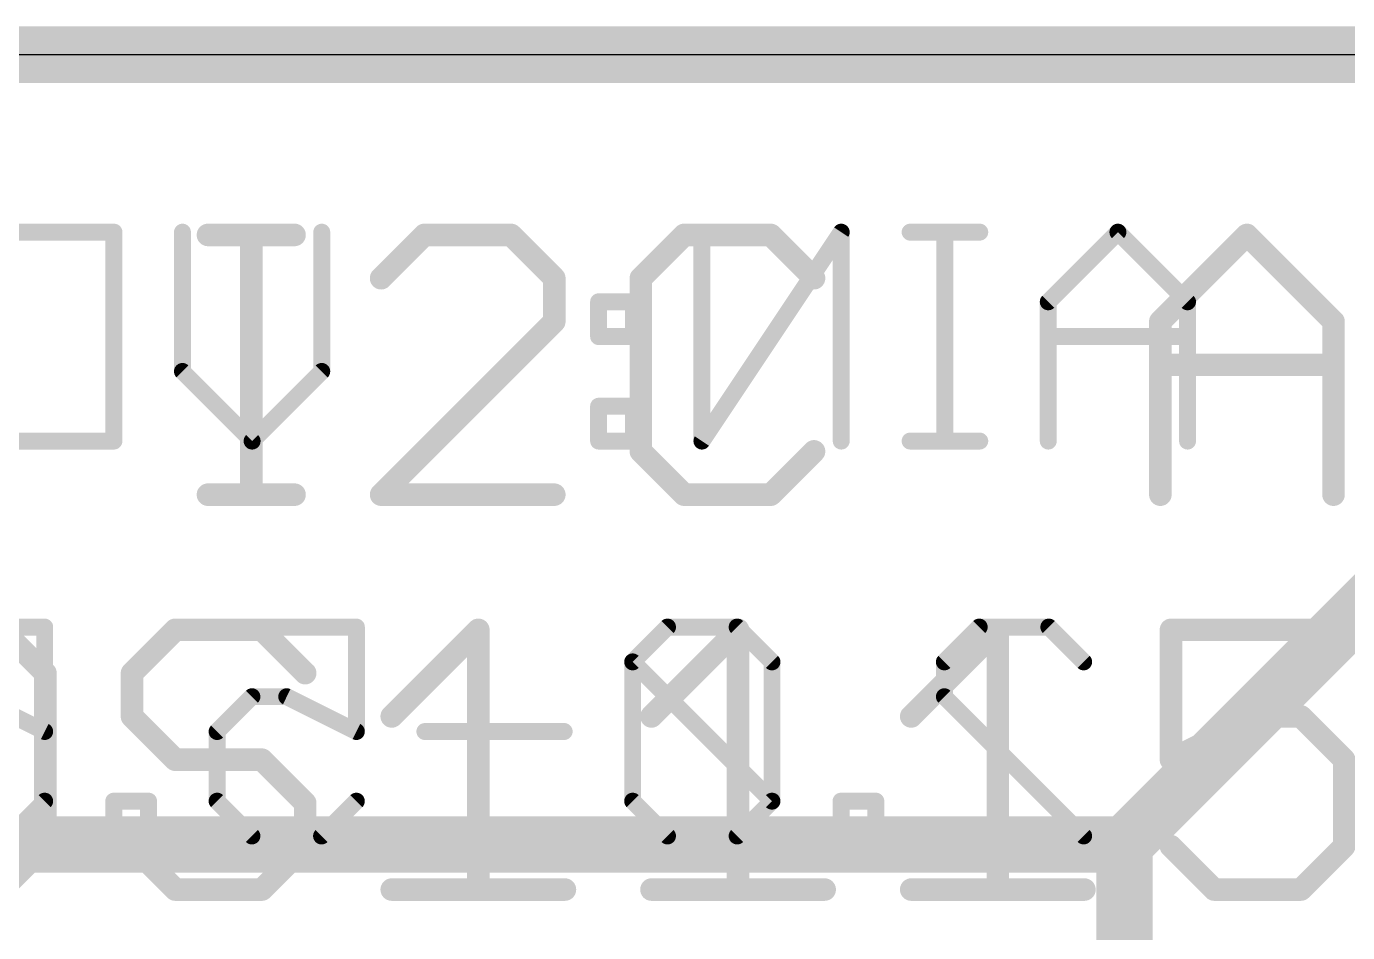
# Model space of a CAD drawing. Extents: x -0.1 to 28.1, y -0.3 to 17.1.
# Drawn here: x 10.3 to 16.24, y 13.07 to 17.14 of the extents above; entities that cross this region are included whole.
import ezdxf

# ---------------------------------------------------------------- set-up
doc = ezdxf.new("R2010")
doc.units = 0
for name, color, linetype in [('1', 12, 'CONTINUOUS'), ('16', 132, 'CONTINUOUS'), ('20', 53, 'CONTINUOUS'), ('21', 40, 'CONTINUOUS'), ('22', 4, 'CONTINUOUS')]:
    doc.layers.add(name, color=color, linetype=linetype)

msp = doc.modelspace()

# ---------------------------------------------------------------- linework, layer by layer
at = {"layer": '1', "const_width": 0.254}
for points in [[(16.764, 14.986), (15.24, 13.462)], [(15.24, 13.462), (10.16, 13.462)], [(15.24, 11.11), (15.24, 13.462)]]:
    msp.add_lwpolyline(points, dxfattribs=at)
at = {"layer": '1', "const_width": 0.127}
for points in [[(15.3035, 13.462, 1), (15.1765, 13.462)], [(15.1951, 13.5069, 1), (15.2849, 13.4171)], [(15.24, 13.3985, 1), (15.24, 13.5255)]]:
    msp.add_lwpolyline(points, format="xyb", dxfattribs=at)
at = {"layer": '16', "const_width": 0.254}
msp.add_lwpolyline([(0, 17.018), (27.94, 17.018)], dxfattribs=at)
at = {"layer": '20'}
msp.add_line((2.54, 17.018), (25.4, 17.018), dxfattribs=at)
at = {"layer": '21', "const_width": 0.1016}
for points in [[(11.1136, 16.2062), (11.5034, 16.2062)], [(11.3085, 15.0368), (11.3085, 16.2062)], [(12.0881, 16.2062), (11.8932, 16.0113)], [(12.4779, 16.2062), (12.0881, 16.2062)], [(12.6728, 16.0113), (12.4779, 16.2062)], [(13.2575, 16.2062), (13.0626, 16.0113)], [(13.6473, 16.2062), (13.2575, 16.2062)], [(13.8422, 16.0113), (13.6473, 16.2062)], [(15.4014, 15.8164), (15.7912, 16.2062)], [(15.7912, 16.2062), (16.181, 15.8164)], [(12.6728, 15.8164), (12.6728, 16.0113)], [(13.0626, 16.0113), (13.0626, 15.2317)], [(11.8932, 15.0368), (12.6728, 15.8164)], [(15.4014, 15.0368), (15.4014, 15.8164)], [(16.181, 15.8164), (16.181, 15.0368)], [(15.4014, 15.6215), (16.181, 15.6215)], [(13.0626, 15.2317), (13.2575, 15.0368)], [(13.6473, 15.0368), (13.8422, 15.2317)], [(11.1136, 15.0368), (11.5034, 15.0368)], [(12.6728, 15.0368), (11.8932, 15.0368)], [(13.2575, 15.0368), (13.6473, 15.0368)], [(10.3818, 14.2333), (10.1869, 14.4282)], [(10.9665, 14.4282), (10.7716, 14.2333)], [(11.3563, 14.4282), (10.9665, 14.4282)], [(11.5512, 14.2333), (11.3563, 14.4282)], [(11.941, 14.0384), (12.3308, 14.4282)], [(12.3308, 14.4282), (12.3308, 13.2588)], [(13.1104, 14.0384), (13.5002, 14.4282)], [(13.5002, 14.4282), (13.5002, 13.2588)], [(14.2798, 14.0384), (14.6696, 14.4282)], [(14.6696, 14.4282), (14.6696, 13.2588)], [(16.2288, 14.4282), (15.4492, 14.4282)], [(15.4492, 14.4282), (15.4492, 13.8435)], [(10.3818, 13.4537), (10.3818, 14.2333)], [(10.7716, 14.2333), (10.7716, 14.0384)], [(10.7716, 14.0384), (10.9665, 13.8435)], [(15.4492, 13.8435), (15.839, 14.0384)], [(15.839, 14.0384), (16.0339, 14.0384)], [(16.0339, 14.0384), (16.2288, 13.8435)], [(10.9665, 13.8435), (11.3563, 13.8435)], [(11.3563, 13.8435), (11.5512, 13.6486)], [(16.2288, 13.8435), (16.2288, 13.4537)], [(11.5512, 13.6486), (11.5512, 13.4537)], [(10.1869, 13.2588), (10.3818, 13.4537)], [(10.9665, 13.2588), (10.7716, 13.4537)], [(11.5512, 13.4537), (11.3563, 13.2588)], [(15.6441, 13.2588), (15.4492, 13.4537)], [(16.2288, 13.4537), (16.0339, 13.2588)], [(11.3563, 13.2588), (10.9665, 13.2588)], [(11.941, 13.2588), (12.7206, 13.2588)], [(13.1104, 13.2588), (13.89, 13.2588)], [(14.2798, 13.2588), (15.0594, 13.2588)], [(16.0339, 13.2588), (15.6441, 13.2588)]]:
    msp.add_lwpolyline(points, dxfattribs=at)
at = {"layer": '21', "const_width": 0.0508}
for points in [[(11.1136, 16.2316, 1), (11.1136, 16.1808)], [(11.3339, 16.2062, 1), (11.2831, 16.2062)], [(11.5034, 16.1808, 1), (11.5034, 16.2316)], [(12.0881, 16.2316, 1), (12.0881, 16.1808)], [(12.106, 16.1882, 1), (12.0701, 16.2242)], [(12.4958, 16.2242, 1), (12.4599, 16.1882)], [(12.4779, 16.1808, 1), (12.4779, 16.2316)], [(13.2575, 16.2316, 1), (13.2575, 16.1808)], [(13.2754, 16.1882, 1), (13.2395, 16.2242)], [(13.6652, 16.2242, 1), (13.6293, 16.1882)], [(13.6473, 16.1808, 1), (13.6473, 16.2316)], [(15.8091, 16.2242, 1), (15.7732, 16.1882)], [(15.8091, 16.1882, 1), (15.7732, 16.2242)], [(12.6982, 16.0113, 1), (12.6474, 16.0113)], [(13.088, 16.0113, 1), (13.0372, 16.0113)], [(11.8752, 16.0293, 1), (11.9111, 15.9933)], [(12.6548, 15.9933, 1), (12.6907, 16.0293)], [(13.0446, 16.0293, 1), (13.0805, 15.9933)], [(13.8242, 15.9933, 1), (13.8601, 16.0293)], [(12.6474, 15.8164, 1), (12.6982, 15.8164)], [(12.6907, 15.7984, 1), (12.6548, 15.8344)], [(15.3834, 15.8344, 1), (15.4193, 15.7984)], [(15.4268, 15.8164, 1), (15.376, 15.8164)], [(16.2064, 15.8164, 1), (16.1556, 15.8164)], [(16.163, 15.7984, 1), (16.1989, 15.8344)], [(15.4014, 15.6469, 1), (15.4014, 15.5961)], [(16.181, 15.5961, 1), (16.181, 15.6469)], [(13.0805, 15.2497, 1), (13.0446, 15.2137)], [(13.0372, 15.2317, 1), (13.088, 15.2317)], [(13.8601, 15.2137, 1), (13.8242, 15.2497)], [(11.1136, 15.0622, 1), (11.1136, 15.0114)], [(11.2831, 15.0368, 1), (11.3339, 15.0368)], [(11.5034, 15.0114, 1), (11.5034, 15.0622)], [(11.8752, 15.0548, 1), (11.9111, 15.0188)], [(11.8932, 15.0622, 1), (11.8932, 15.0114)], [(12.6728, 15.0114, 1), (12.6728, 15.0622)], [(13.2575, 15.0622, 1), (13.2575, 15.0114)], [(13.2395, 15.0188, 1), (13.2754, 15.0548)], [(13.6293, 15.0548, 1), (13.6652, 15.0188)], [(13.6473, 15.0114, 1), (13.6473, 15.0622)], [(15.376, 15.0368, 1), (15.4268, 15.0368)], [(16.1556, 15.0368, 1), (16.2064, 15.0368)], [(10.9665, 14.4536, 1), (10.9665, 14.4028)], [(10.9845, 14.4102, 1), (10.9485, 14.4462)], [(11.3743, 14.4462, 1), (11.3383, 14.4102)], [(11.3563, 14.4028, 1), (11.3563, 14.4536)], [(12.3562, 14.4282, 1), (12.3054, 14.4282)], [(12.3487, 14.4102, 1), (12.3128, 14.4462)], [(13.5256, 14.4282, 1), (13.4748, 14.4282)], [(13.5181, 14.4102, 1), (13.4822, 14.4462)], [(14.695, 14.4282, 1), (14.6442, 14.4282)], [(14.6875, 14.4102, 1), (14.6516, 14.4462)], [(15.4492, 14.4536, 1), (15.4492, 14.4028)], [(15.4746, 14.4282, 1), (15.4238, 14.4282)], [(16.2288, 14.4028, 1), (16.2288, 14.4536)], [(10.4072, 14.2333, 1), (10.3564, 14.2333)], [(10.3638, 14.2153, 1), (10.3998, 14.2513)], [(10.7536, 14.2513, 1), (10.7896, 14.2153)], [(10.797, 14.2333, 1), (10.7462, 14.2333)], [(11.5332, 14.2153, 1), (11.5692, 14.2513)], [(10.7896, 14.0564, 1), (10.7536, 14.0204)], [(10.7462, 14.0384, 1), (10.797, 14.0384)], [(11.923, 14.0564, 1), (11.959, 14.0204)], [(13.0924, 14.0564, 1), (13.1283, 14.0204)], [(14.2618, 14.0564, 1), (14.2977, 14.0204)], [(15.839, 14.0638, 1), (15.839, 14.013)], [(15.8503, 14.0157, 1), (15.8276, 14.0611)], [(16.0518, 14.0564, 1), (16.0159, 14.0204)], [(16.0339, 14.013, 1), (16.0339, 14.0638)], [(10.9665, 13.8689, 1), (10.9665, 13.8181)], [(10.9485, 13.8255, 1), (10.9845, 13.8615)], [(11.3743, 13.8615, 1), (11.3383, 13.8255)], [(11.3563, 13.8181, 1), (11.3563, 13.8689)], [(15.4378, 13.8662, 1), (15.4605, 13.8208)], [(15.4238, 13.8435, 1), (15.4746, 13.8435)], [(16.2542, 13.8435, 1), (16.2034, 13.8435)], [(16.2108, 13.8255, 1), (16.2467, 13.8615)], [(11.5766, 13.6486, 1), (11.5258, 13.6486)], [(11.5332, 13.6306, 1), (11.5692, 13.6666)], [(10.3998, 13.4357, 1), (10.3638, 13.4717)], [(10.7896, 13.4717, 1), (10.7536, 13.4357)], [(11.5692, 13.4357, 1), (11.5332, 13.4717)], [(15.4671, 13.4717, 1), (15.4312, 13.4357)], [(16.2467, 13.4357, 1), (16.2108, 13.4717)], [(10.3564, 13.4537, 1), (10.4072, 13.4537)], [(11.5258, 13.4537, 1), (11.5766, 13.4537)], [(16.2034, 13.4537, 1), (16.2542, 13.4537)], [(10.9665, 13.2842, 1), (10.9665, 13.2334)], [(10.9485, 13.2408, 1), (10.9845, 13.2768)], [(11.3383, 13.2768, 1), (11.3743, 13.2408)], [(11.3563, 13.2334, 1), (11.3563, 13.2842)], [(11.941, 13.2842, 1), (11.941, 13.2334)], [(12.3054, 13.2588, 1), (12.3562, 13.2588)], [(12.7206, 13.2334, 1), (12.7206, 13.2842)], [(13.1104, 13.2842, 1), (13.1104, 13.2334)], [(13.4748, 13.2588, 1), (13.5256, 13.2588)], [(13.89, 13.2334, 1), (13.89, 13.2842)], [(14.2798, 13.2842, 1), (14.2798, 13.2334)], [(14.6442, 13.2588, 1), (14.695, 13.2588)], [(15.0594, 13.2334, 1), (15.0594, 13.2842)], [(15.6441, 13.2842, 1), (15.6441, 13.2334)], [(15.6261, 13.2408, 1), (15.662, 13.2768)], [(16.0159, 13.2768, 1), (16.0518, 13.2408)], [(16.0339, 13.2334, 1), (16.0339, 13.2842)]]:
    msp.add_lwpolyline(points, format="xyb", dxfattribs=at)
at = {"layer": '22', "const_width": 0.0762}
for points in [[(10.22, 16.2187), (10.6903, 16.2187)], [(10.6903, 16.2187), (10.6903, 15.2781)], [(10.9988, 15.5916), (10.9988, 16.2187)], [(11.6258, 16.2187), (11.6258, 15.5916)], [(13.9646, 16.2187), (13.3376, 15.2781)], [(13.3376, 15.2781), (13.3376, 16.2187)], [(13.9646, 15.2781), (13.9646, 16.2187)], [(14.5883, 16.2187), (14.2748, 16.2187)], [(14.4315, 15.2781), (14.4315, 16.2187)], [(15.2103, 16.2187), (14.8968, 15.9052)], [(15.5238, 15.9052), (15.2103, 16.2187)], [(13.0291, 15.9052), (12.8723, 15.9052)], [(12.8723, 15.9052), (12.8723, 15.7484)], [(13.0291, 15.7484), (13.0291, 15.9052)], [(14.8968, 15.9052), (14.8968, 15.2781)], [(15.5238, 15.2781), (15.5238, 15.9052)], [(12.8723, 15.7484), (13.0291, 15.7484)], [(15.5238, 15.7484), (14.8968, 15.7484)], [(11.3123, 15.2781), (10.9988, 15.5916)], [(11.6258, 15.5916), (11.3123, 15.2781)], [(13.0291, 15.4349), (12.8723, 15.4349)], [(12.8723, 15.4349), (12.8723, 15.2781)], [(13.0291, 15.2781), (13.0291, 15.4349)], [(10.6903, 15.2781), (10.22, 15.2781)], [(12.8723, 15.2781), (13.0291, 15.2781)], [(14.5883, 15.2781), (14.2748, 15.2781)], [(9.7514, 14.4407), (10.3785, 14.4407)], [(10.3785, 14.4407), (10.3785, 13.9704)], [(11.1547, 14.4407), (11.7818, 14.4407)], [(11.7818, 14.4407), (11.7818, 13.9704)], [(13.1825, 14.4407), (13.0257, 14.2839)], [(13.496, 14.4407), (13.1825, 14.4407)], [(13.6528, 14.2839), (13.496, 14.4407)], [(14.429, 14.2839), (14.5858, 14.4407)], [(14.5858, 14.4407), (14.8993, 14.4407)], [(14.8993, 14.4407), (15.0561, 14.2839)], [(13.0257, 14.2839), (13.0257, 13.6569)], [(13.6528, 13.6569), (13.0257, 14.2839)], [(13.6528, 13.6569), (13.6528, 14.2839)], [(14.429, 14.1272), (14.429, 14.2839)], [(10.3785, 13.9704), (10.0649, 14.1272)], [(11.3115, 14.1272), (11.1547, 13.9704)], [(11.4682, 14.1272), (11.3115, 14.1272)], [(11.7818, 13.9704), (11.4682, 14.1272)], [(15.0561, 13.5001), (14.429, 14.1272)], [(11.1547, 13.9704), (11.1547, 13.6569)], [(12.7173, 13.9704), (12.0902, 13.9704)], [(10.2217, 13.5001), (10.3785, 13.6569)], [(10.8462, 13.6569), (10.6895, 13.6569)], [(10.6895, 13.6569), (10.6895, 13.5001)], [(10.8462, 13.5001), (10.8462, 13.6569)], [(11.1547, 13.6569), (11.3115, 13.5001)], [(11.625, 13.5001), (11.7818, 13.6569)], [(13.0257, 13.6569), (13.1825, 13.5001)], [(13.496, 13.5001), (13.6528, 13.6569)], [(14.1205, 13.6569), (13.9638, 13.6569)], [(13.9638, 13.6569), (13.9638, 13.5001)], [(14.1205, 13.5001), (14.1205, 13.6569)], [(10.6895, 13.5001), (10.8462, 13.5001)], [(11.3115, 13.5001), (11.625, 13.5001)], [(13.1825, 13.5001), (13.496, 13.5001)], [(13.9638, 13.5001), (14.1205, 13.5001)], [(14.429, 13.5001), (15.0561, 13.5001)]]:
    msp.add_lwpolyline(points, dxfattribs=at)
at = {"layer": '22', "const_width": 0.0381}
for points in [[(10.7094, 16.2187, 1), (10.6713, 16.2187)], [(10.6903, 16.1997, 1), (10.6903, 16.2378)], [(11.0178, 16.2187, 1), (10.9797, 16.2187)], [(11.6449, 16.2187, 1), (11.6068, 16.2187)], [(13.3566, 16.2187, 1), (13.3185, 16.2187)], [(13.9837, 16.2187, 1), (13.9456, 16.2187)], [(13.9805, 16.2081, 1), (13.9488, 16.2293)], [(14.2748, 16.2378, 1), (14.2748, 16.1997)], [(14.4506, 16.2187, 1), (14.4125, 16.2187)], [(14.5883, 16.1997, 1), (14.5883, 16.2378)], [(15.2238, 16.2322, 1), (15.1968, 16.2052)], [(15.2238, 16.2052, 1), (15.1968, 16.2322)], [(12.8723, 15.9242, 1), (12.8723, 15.8861)], [(12.8914, 15.9052, 1), (12.8533, 15.9052)], [(13.0482, 15.9052, 1), (13.0101, 15.9052)], [(13.0291, 15.8861, 1), (13.0291, 15.9242)], [(14.9158, 15.9052, 1), (14.8777, 15.9052)], [(15.5429, 15.9052, 1), (15.5048, 15.9052)], [(14.8833, 15.9186, 1), (14.9102, 15.8917)], [(15.5104, 15.8917, 1), (15.5373, 15.9186)], [(12.8723, 15.7675, 1), (12.8723, 15.7294)], [(12.8533, 15.7484, 1), (12.8914, 15.7484)], [(13.0101, 15.7484, 1), (13.0482, 15.7484)], [(13.0291, 15.7294, 1), (13.0291, 15.7675)], [(14.8968, 15.7675, 1), (14.8968, 15.7294)], [(15.5238, 15.7294, 1), (15.5238, 15.7675)], [(10.9797, 15.5916, 1), (11.0178, 15.5916)], [(11.0122, 15.6051, 1), (10.9853, 15.5782)], [(11.6068, 15.5916, 1), (11.6449, 15.5916)], [(11.6393, 15.5782, 1), (11.6124, 15.6051)], [(12.8723, 15.4539, 1), (12.8723, 15.4158)], [(12.8914, 15.4349, 1), (12.8533, 15.4349)], [(13.0482, 15.4349, 1), (13.0101, 15.4349)], [(13.0291, 15.4158, 1), (13.0291, 15.4539)], [(10.6713, 15.2781, 1), (10.7094, 15.2781)], [(10.6903, 15.2591, 1), (10.6903, 15.2972)], [(11.2988, 15.2916, 1), (11.3258, 15.2646)], [(11.2988, 15.2646, 1), (11.3258, 15.2916)], [(12.8723, 15.2972, 1), (12.8723, 15.2591)], [(12.8533, 15.2781, 1), (12.8914, 15.2781)], [(13.0101, 15.2781, 1), (13.0482, 15.2781)], [(13.0291, 15.2591, 1), (13.0291, 15.2972)], [(13.3217, 15.2887, 1), (13.3534, 15.2675)], [(13.3185, 15.2781, 1), (13.3566, 15.2781)], [(13.9456, 15.2781, 1), (13.9837, 15.2781)], [(14.2748, 15.2972, 1), (14.2748, 15.2591)], [(14.4125, 15.2781, 1), (14.4506, 15.2781)], [(14.5883, 15.2591, 1), (14.5883, 15.2972)], [(14.8777, 15.2781, 1), (14.9158, 15.2781)], [(15.5048, 15.2781, 1), (15.5429, 15.2781)], [(10.3975, 14.4407, 1), (10.3594, 14.4407)], [(10.3785, 14.4217, 1), (10.3785, 14.4598)], [(11.1547, 14.4598, 1), (11.1547, 14.4217)], [(11.8008, 14.4407, 1), (11.7627, 14.4407)], [(11.7818, 14.4217, 1), (11.7818, 14.4598)], [(13.1825, 14.4598, 1), (13.1825, 14.4217)], [(13.196, 14.4272, 1), (13.169, 14.4542)], [(13.5095, 14.4542, 1), (13.4826, 14.4272)], [(13.496, 14.4217, 1), (13.496, 14.4598)], [(14.5858, 14.4598, 1), (14.5858, 14.4217)], [(14.5992, 14.4272, 1), (14.5723, 14.4542)], [(14.9128, 14.4542, 1), (14.8858, 14.4272)], [(14.8993, 14.4217, 1), (14.8993, 14.4598)], [(13.0392, 14.2974, 1), (13.0122, 14.2705)], [(13.0122, 14.2974, 1), (13.0392, 14.2705)], [(13.0448, 14.2839, 1), (13.0067, 14.2839)], [(13.6718, 14.2839, 1), (13.6337, 14.2839)], [(13.6393, 14.2705, 1), (13.6663, 14.2974)], [(14.448, 14.2839, 1), (14.4099, 14.2839)], [(14.4155, 14.2974, 1), (14.4425, 14.2705)], [(15.0426, 14.2705, 1), (15.0695, 14.2974)], [(11.3115, 14.1462, 1), (11.3115, 14.1081)], [(11.3249, 14.1137, 1), (11.298, 14.1406)], [(11.4767, 14.1442, 1), (11.4597, 14.1101)], [(11.4682, 14.1081, 1), (11.4682, 14.1462)], [(14.4425, 14.1406, 1), (14.4155, 14.1137)], [(14.4099, 14.1272, 1), (14.448, 14.1272)], [(10.3594, 13.9704, 1), (10.3975, 13.9704)], [(10.37, 13.9534, 1), (10.387, 13.9874)], [(11.1737, 13.9704, 1), (11.1356, 13.9704)], [(11.1412, 13.9839, 1), (11.1682, 13.9569)], [(11.7627, 13.9704, 1), (11.8008, 13.9704)], [(11.7732, 13.9534, 1), (11.7903, 13.9874)], [(12.0902, 13.9895, 1), (12.0902, 13.9514)], [(12.7173, 13.9514, 1), (12.7173, 13.9895)], [(10.3919, 13.6434, 1), (10.365, 13.6703)], [(10.6895, 13.6759, 1), (10.6895, 13.6378)], [(10.7085, 13.6569, 1), (10.6704, 13.6569)], [(10.8653, 13.6569, 1), (10.8272, 13.6569)], [(10.8462, 13.6378, 1), (10.8462, 13.6759)], [(11.1682, 13.6703, 1), (11.1412, 13.6434)], [(11.7952, 13.6434, 1), (11.7683, 13.6703)], [(13.0392, 13.6703, 1), (13.0122, 13.6434)], [(13.6663, 13.6434, 1), (13.6393, 13.6703)], [(13.6393, 13.6434, 1), (13.6663, 13.6703)], [(13.9828, 13.6569, 1), (13.9447, 13.6569)], [(13.9638, 13.6759, 1), (13.9638, 13.6378)], [(14.1396, 13.6569, 1), (14.1015, 13.6569)], [(14.1205, 13.6378, 1), (14.1205, 13.6759)], [(11.1356, 13.6569, 1), (11.1737, 13.6569)], [(13.0067, 13.6569, 1), (13.0448, 13.6569)], [(13.6337, 13.6569, 1), (13.6718, 13.6569)], [(10.6895, 13.5191, 1), (10.6895, 13.481)], [(10.6704, 13.5001, 1), (10.7085, 13.5001)], [(10.8272, 13.5001, 1), (10.8653, 13.5001)], [(10.8462, 13.481, 1), (10.8462, 13.5191)], [(11.3115, 13.5191, 1), (11.3115, 13.481)], [(11.298, 13.4866, 1), (11.3249, 13.5136)], [(11.6115, 13.5136, 1), (11.6385, 13.4866)], [(11.625, 13.481, 1), (11.625, 13.5191)], [(13.1825, 13.5191, 1), (13.1825, 13.481)], [(13.169, 13.4866, 1), (13.196, 13.5136)], [(13.4826, 13.5136, 1), (13.5095, 13.4866)], [(13.496, 13.481, 1), (13.496, 13.5191)], [(13.9447, 13.5001, 1), (13.9828, 13.5001)], [(13.9638, 13.5191, 1), (13.9638, 13.481)], [(14.1015, 13.5001, 1), (14.1396, 13.5001)], [(14.1205, 13.481, 1), (14.1205, 13.5191)], [(14.429, 13.5191, 1), (14.429, 13.481)], [(15.0426, 13.4866, 1), (15.0695, 13.5136)], [(15.0561, 13.481, 1), (15.0561, 13.5191)]]:
    msp.add_lwpolyline(points, format="xyb", dxfattribs=at)

doc.saveas('drawing.dxf')
